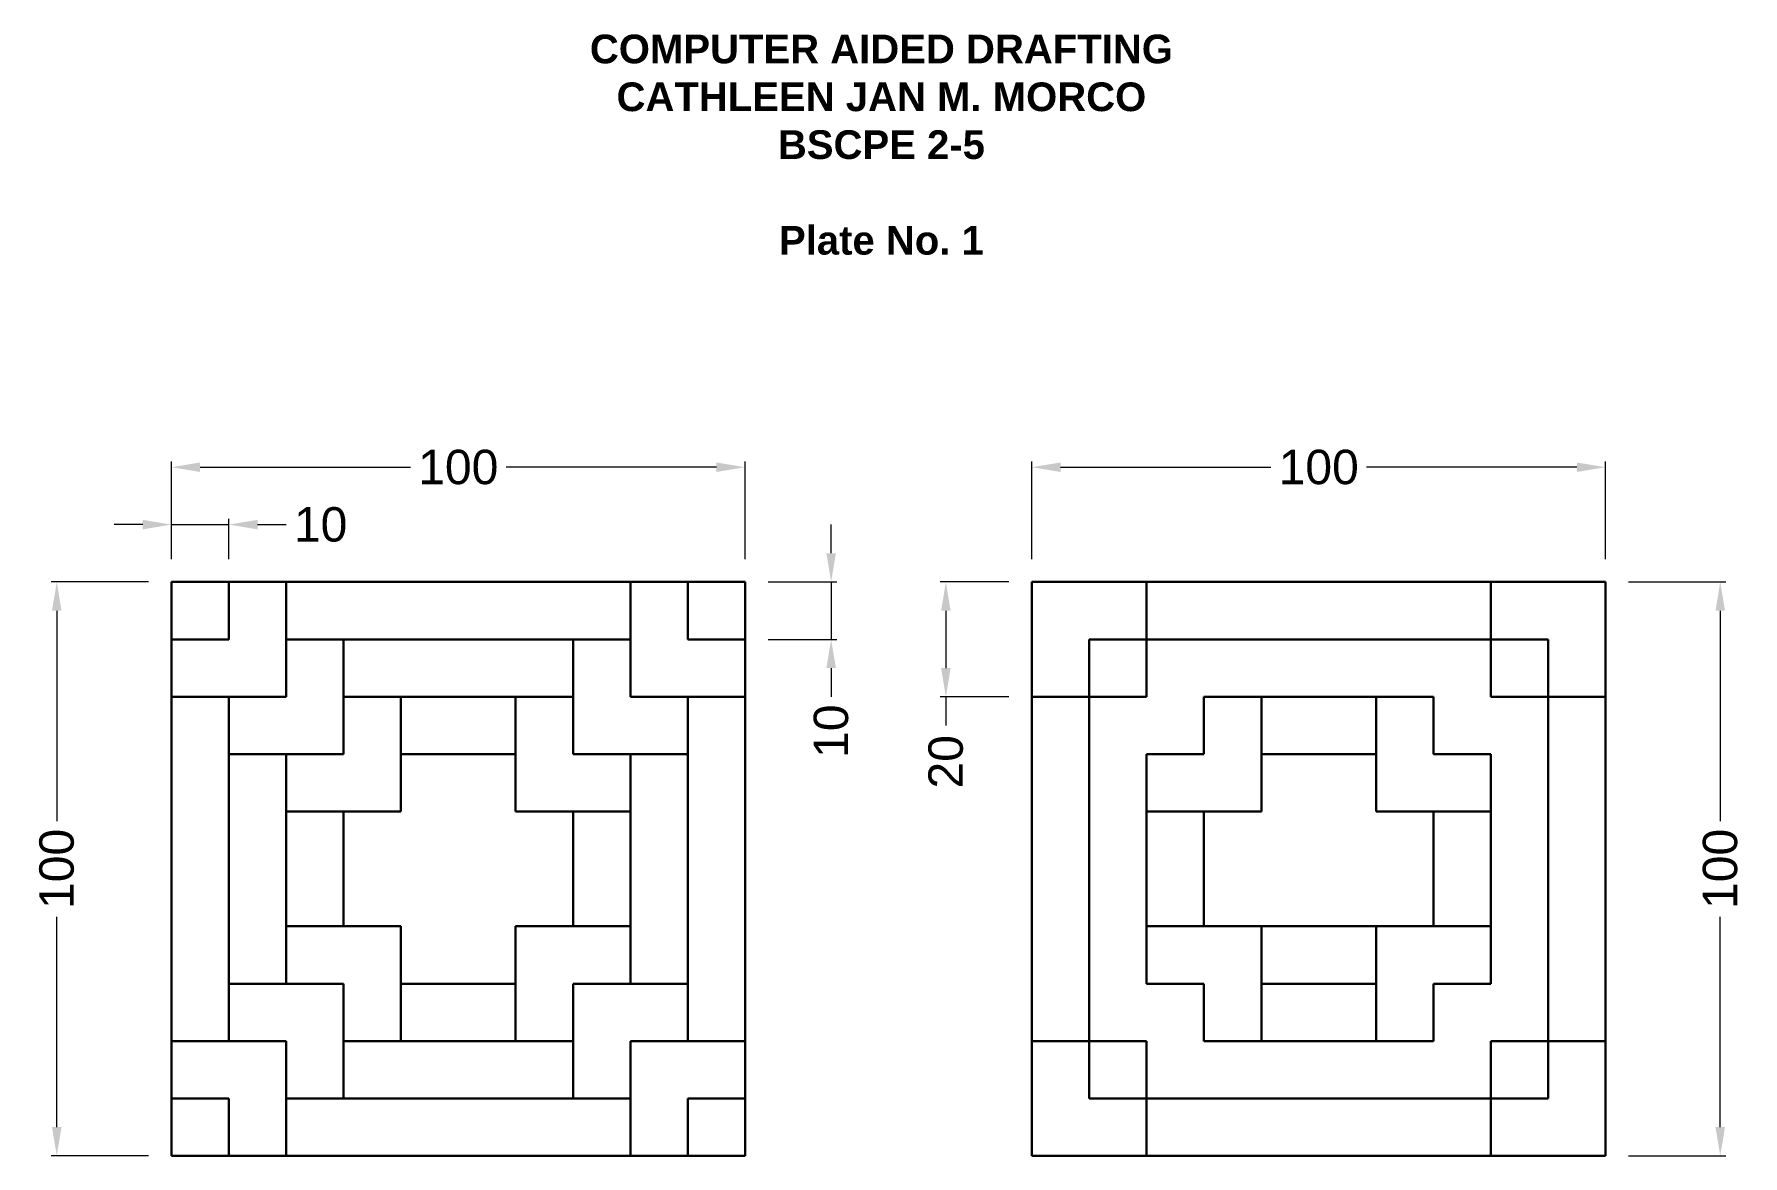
# Model space of a CAD drawing. Header units: millimetres. Extents: x 26 to 324, y 0 to 195.
import ezdxf

# ---------------------------------------------------------------- set-up
doc = ezdxf.new("R2010")
doc.units = ezdxf.units.MM
doc.styles.get("Standard").update_dxf_attribs({"font": 'arial.ttf'})
doc.dimstyles.new('Copy of ISO-25', dxfattribs={"dimtxt": 6, "dimasz": 5, "dimexe": 1, "dimexo": 4, "dimgap": 2, "dimtad": 0, "dimdec": 0, "dimtxsty": 'Standard', "dimcen": 2.5, "dimadec": 0, "dimazin": 0, "dimtfac": 1, "dimtdec": 0, "dimtmove": 0, "dimatfit": 3, "dimfxl": 1, "dimlwd": 13, "dimlwe": 13, "dimarcsym": 0})

# ---------------------------------------------------------------- blocks, each defined once
blk = doc.blocks.new('*D2')
at = {"color": 0, "linetype": 'Continuous', "lineweight": 13, "transparency": 16777216}
for p, q in [((50, 104), (50, 121)), ((55, 120), (91.66, 120)), ((145, 120), (108.34, 120)), ((150, 104), (150, 121))]:
    blk.add_line(p, q, dxfattribs=at)
at = {"color": 0, "linetype": 'Continuous', "lineweight": 30, "transparency": 16777216}
for points in [[(55, 120.83), (55, 119.17), (50, 120)], [(145, 120.83), (145, 119.17), (150, 120)]]:
    blk.add_solid(points, dxfattribs=at)
at = {"layer": 'Defpoints', "color": 0, "linetype": 'Continuous', "lineweight": 30, "transparency": 16777216}
for p in [(150, 120), (50, 100), (150, 100)]:
    blk.add_point(p, dxfattribs=at)
at = {"color": 0, "linetype": 'Continuous', "lineweight": 30, "transparency": 16777216, "insert": (100, 120), "char_height": 6, "attachment_point": 5}
blk.add_mtext('100', dxfattribs=at)
blk = doc.blocks.new('*D3')
at = {"color": 0, "linetype": 'Continuous', "lineweight": 13, "transparency": 16777216}
for p, q in [((50, 104), (50, 111)), ((60, 104), (60, 111)), ((45, 110), (40, 110)), ((50, 110), (60, 110)), ((65, 110), (70, 110))]:
    blk.add_line(p, q, dxfattribs=at)
at = {"color": 0, "linetype": 'Continuous', "lineweight": 30, "transparency": 16777216}
for points in [[(45, 110.83), (45, 109.17), (50, 110)], [(65, 110.83), (65, 109.17), (60, 110)]]:
    blk.add_solid(points, dxfattribs=at)
at = {"layer": 'Defpoints', "color": 0, "linetype": 'Continuous', "lineweight": 30, "transparency": 16777216}
for p in [(60, 110), (50, 100), (60, 100)]:
    blk.add_point(p, dxfattribs=at)
at = {"color": 0, "linetype": 'Continuous', "lineweight": 30, "transparency": 16777216, "insert": (76, 110), "char_height": 6, "attachment_point": 5}
blk.add_mtext('10', dxfattribs=at)
blk = doc.blocks.new('*D4')
at = {"color": 0, "linetype": 'Continuous', "lineweight": 13, "transparency": 16777216}
for p, q in [((46, 100), (29, 100)), ((30, 95), (30, 58.34)), ((30, 5), (30, 41.66)), ((46, 0), (29, 0))]:
    blk.add_line(p, q, dxfattribs=at)
at = {"color": 0, "linetype": 'Continuous', "lineweight": 30, "transparency": 16777216}
for points in [[(29.17, 95), (30.83, 95), (30, 100)], [(29.17, 5), (30.83, 5), (30, 0)]]:
    blk.add_solid(points, dxfattribs=at)
at = {"layer": 'Defpoints', "color": 0, "linetype": 'Continuous', "lineweight": 30, "transparency": 16777216}
for p in [(50, 100), (50, 0), (30, 0)]:
    blk.add_point(p, dxfattribs=at)
at = {"color": 0, "linetype": 'Continuous', "lineweight": 30, "transparency": 16777216, "insert": (30, 50), "char_height": 6, "attachment_point": 5, "rotation": 90}
blk.add_mtext('100', dxfattribs=at)
blk = doc.blocks.new('*D6')
at = {"color": 0, "linetype": 'Continuous', "lineweight": 13, "transparency": 16777216}
for p, q in [((196, 100), (184, 100)), ((185, 95), (185, 85)), ((196, 80), (184, 80)), ((185, 80), (185, 75))]:
    blk.add_line(p, q, dxfattribs=at)
at = {"color": 0, "linetype": 'Continuous', "lineweight": 30, "transparency": 16777216}
for points in [[(184.17, 95), (185.83, 95), (185, 100)], [(184.17, 85), (185.83, 85), (185, 80)]]:
    blk.add_solid(points, dxfattribs=at)
at = {"layer": 'Defpoints', "color": 0, "linetype": 'Continuous', "lineweight": 30, "transparency": 16777216}
for p in [(200, 100), (185, 80), (200, 80)]:
    blk.add_point(p, dxfattribs=at)
at = {"color": 0, "linetype": 'Continuous', "lineweight": 30, "transparency": 16777216, "insert": (185, 68.66), "char_height": 6, "attachment_point": 5, "rotation": 90}
blk.add_mtext('20', dxfattribs=at)
blk = doc.blocks.new('*D7')
at = {"color": 0, "linetype": 'Continuous', "lineweight": 13, "transparency": 16777216}
for p, q in [((200, 104), (200, 121)), ((205, 120), (241.66, 120)), ((295, 120), (258.34, 120)), ((300, 104), (300, 121))]:
    blk.add_line(p, q, dxfattribs=at)
at = {"color": 0, "linetype": 'Continuous', "lineweight": 30, "transparency": 16777216}
for points in [[(205, 120.83), (205, 119.17), (200, 120)], [(295, 120.83), (295, 119.17), (300, 120)]]:
    blk.add_solid(points, dxfattribs=at)
at = {"layer": 'Defpoints', "color": 0, "linetype": 'Continuous', "lineweight": 30, "transparency": 16777216}
for p in [(300, 120), (200, 100), (300, 100)]:
    blk.add_point(p, dxfattribs=at)
at = {"color": 0, "linetype": 'Continuous', "lineweight": 30, "transparency": 16777216, "insert": (250, 120), "char_height": 6, "attachment_point": 5}
blk.add_mtext('100', dxfattribs=at)
blk = doc.blocks.new('*D8')
at = {"color": 0, "linetype": 'Continuous', "lineweight": 13, "transparency": 16777216}
for p, q in [((304, 100), (321, 100)), ((320, 95), (320, 58.34)), ((320, 5), (320, 41.66)), ((304, 0), (321, 0))]:
    blk.add_line(p, q, dxfattribs=at)
at = {"color": 0, "linetype": 'Continuous', "lineweight": 30, "transparency": 16777216}
for points in [[(319.17, 95), (320.83, 95), (320, 100)], [(319.17, 5), (320.83, 5), (320, 0)]]:
    blk.add_solid(points, dxfattribs=at)
at = {"layer": 'Defpoints', "color": 0, "linetype": 'Continuous', "lineweight": 30, "transparency": 16777216}
for p in [(300, 100), (300, 0), (320, 0)]:
    blk.add_point(p, dxfattribs=at)
at = {"color": 0, "linetype": 'Continuous', "lineweight": 30, "transparency": 16777216, "insert": (320, 50), "char_height": 6, "attachment_point": 5, "rotation": 90}
blk.add_mtext('100', dxfattribs=at)
blk = doc.blocks.new('*D12')
at = {"color": 0, "linetype": 'Continuous', "lineweight": 13, "transparency": 16777216}
for p, q in [((165, 105), (165, 110)), ((154, 100), (166, 100)), ((165, 100), (165, 90)), ((154, 90), (166, 90)), ((165, 85), (165, 80))]:
    blk.add_line(p, q, dxfattribs=at)
at = {"color": 0, "linetype": 'Continuous', "lineweight": 30, "transparency": 16777216}
for points in [[(164.17, 105), (165.83, 105), (165, 100)], [(164.17, 85), (165.83, 85), (165, 90)]]:
    blk.add_solid(points, dxfattribs=at)
at = {"layer": 'Defpoints', "color": 0, "linetype": 'Continuous', "lineweight": 30, "transparency": 16777216}
for p in [(150, 100), (150, 90), (165, 90)]:
    blk.add_point(p, dxfattribs=at)
at = {"color": 0, "linetype": 'Continuous', "lineweight": 30, "transparency": 16777216, "insert": (165, 74), "char_height": 6, "attachment_point": 5, "rotation": 90}
blk.add_mtext('10', dxfattribs=at)

msp = doc.modelspace()

# ---------------------------------------------------------------- linework, layer by layer
at = {"linetype": 'Continuous', "lineweight": 30}
for p, q in [((50, 100), (50, 0)), ((150, 100), (50, 100)), ((60, 100), (60, 90)), ((70, 100), (70, 80)), ((130, 100), (130, 80)), ((140, 100), (140, 90)), ((150, 0), (150, 100)), ((200, 100), (200, 0)), ((300, 100), (200, 100)), ((220, 100), (220, 80)), ((280, 100), (280, 80)), ((300, 0), (300, 100)), ((50, 90), (60, 90)), ((70, 90), (130, 90)), ((80, 90), (80, 70)), ((120, 90), (120, 70)), ((140, 90), (150, 90)), ((210, 90), (210, 10)), ((210, 90), (290, 90)), ((290, 90), (290, 10)), ((50, 80), (70, 80)), ((60, 80), (60, 20)), ((80, 80), (120, 80)), ((90, 80), (90, 60)), ((110, 80), (110, 60)), ((130, 80), (150, 80)), ((140, 80), (140, 20)), ((200, 80), (220, 80)), ((230, 80), (230, 70)), ((230, 80), (270, 80)), ((240, 80), (240, 60)), ((260, 80), (260, 60)), ((270, 80), (270, 70)), ((280, 80), (300, 80)), ((60, 70), (80, 70)), ((70, 70), (70, 30)), ((90, 70), (110, 70)), ((120, 70), (140, 70)), ((130, 70), (130, 30)), ((220, 70), (230, 70)), ((220, 70), (220, 30)), ((240, 70), (260, 70)), ((270, 70), (280, 70)), ((280, 70), (280, 30)), ((70, 60), (90, 60)), ((80, 60), (80, 40)), ((110, 60), (130, 60)), ((120, 60), (120, 40)), ((220, 60), (240, 60)), ((230, 60), (230, 40)), ((260, 60), (280, 60)), ((270, 60), (270, 40)), ((70, 40), (90, 40)), ((90, 40), (90, 20)), ((110, 40), (110, 20)), ((110, 40), (130, 40)), ((220, 40), (280, 40)), ((240, 40), (240, 20)), ((260, 40), (260, 20)), ((60, 30), (80, 30)), ((80, 30), (80, 10)), ((90, 30), (110, 30)), ((120, 30), (120, 10)), ((120, 30), (140, 30)), ((220, 30), (230, 30)), ((230, 30), (230, 20)), ((240, 30), (260, 30)), ((270, 30), (270, 20)), ((270, 30), (280, 30)), ((50, 20), (70, 20)), ((70, 20), (70, 0)), ((80, 20), (120, 20)), ((130, 20), (150, 20)), ((130, 20), (130, 0)), ((200, 20), (220, 20)), ((220, 20), (220, 0)), ((230, 20), (270, 20)), ((280, 20), (280, 0)), ((280, 20), (300, 20)), ((50, 10), (60, 10)), ((60, 10), (60, 0)), ((70, 10), (130, 10)), ((140, 10), (140, 0)), ((140, 10), (150, 10)), ((210, 10), (290, 10)), ((50, 0), (150, 0)), ((200, 0), (300, 0))]:
    msp.add_line(p, q, dxfattribs=at)

# ---------------------------------------------------------------- texts
at = {"linetype": 'Continuous', "lineweight": 30, "insert": (107.23, 195.39), "char_height": 5, "attachment_point": 1}
msp.add_mtext_dynamic_manual_height_columns('\\pxqc;{\\fArial|b1|i0|c0|p34;COMPUTER AIDED DRAFTING\\PCATHLEEN JAN M. MORCO\\PBSCPE 2-5\\P\\PPlate No. 1}', width=133.0659, gutter_width=12.5, heights=[62.11], dxfattribs=at)

# ---------------------------------------------------------------- dimensions: what is measured, and where the dimension line sits
at = {"linetype": 'Continuous', "lineweight": 30}
for base, p1, p2, picture, middle in [((150, 120), (50, 100), (150, 100), '*D2', (100, 120)), ((300, 120), (200, 100), (300, 100), '*D7', (250, 120)), ((60, 110), (50, 100), (60, 100), '*D3', (76, 110))]:
    dim = msp.add_linear_dim(base=base, p1=p1, p2=p2, dimstyle='Copy of ISO-25', dxfattribs=at)
    dim.commit()
    dim.dimension.update_dxf_attribs({"geometry": picture, "text_midpoint": middle})
for base, p1, p2, picture, middle in [((165, 90), (150, 100), (150, 90), '*D12', (165, 74)), ((30, 0), (50, 100), (50, 0), '*D4', (30, 50)), ((185, 80), (200, 100), (200, 80), '*D6', (185, 68.66)), ((320, 0), (300, 100), (300, 0), '*D8', (320, 50))]:
    dim = msp.add_linear_dim(base=base, p1=p1, p2=p2, angle=90, dimstyle='Copy of ISO-25', dxfattribs=at)
    dim.commit()
    dim.dimension.update_dxf_attribs({"geometry": picture, "text_midpoint": middle})

doc.saveas('drawing.dxf')
